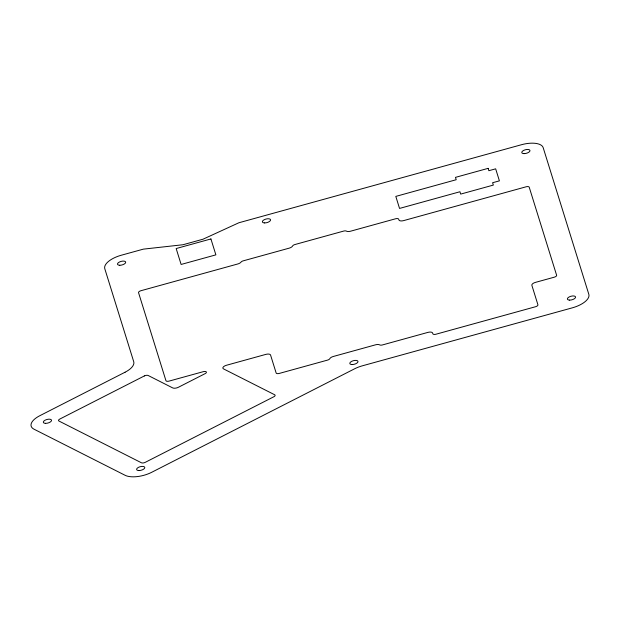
<?xml version="1.0" encoding="UTF-8"?>
<svg xmlns="http://www.w3.org/2000/svg" width="620" height="620" viewBox="0 0 620 620"><rect width="100%" height="100%" fill="white"/><g stroke="black" fill="none" stroke-linecap="round" stroke-linejoin="round"><path stroke-width="0.93" d="M125.054 372.225L39.843 415.695A19.762 8.634 -15 0 0 34.038 429.203L125.124 475.3A19.762 8.634 -15 0 0 151.683 472.3L354.617 368.792A19.762 8.634 -15 0 1 362.429 365.8L572.345 307.83A19.762 8.634 -15 0 0 588.829 294.322L543.19 147.692A19.762 8.634 -15 0 0 521.575 144.7L238.886 222.758L202.988 239.219L183.001 244.737L143.352 249.139L121.272 255.238A19.762 8.634 -15 0 0 104.796 268.747L133.726 361.716A19.762 8.634 -15 0 1 125.054 372.225M144.344 375.945L59.791 419.066A2.868 1.256 -15 0 0 58.954 421.026L141.422 462.776A2.868 1.256 -15 0 0 145.274 462.334L273.854 396.746A2.868 1.256 -15 0 0 274.699 394.785L223.479 368.861A4.301 1.883 -15 0 1 226.447 365.265L265.856 354.384A4.301 1.883 -15 0 1 270.56 355.035L276.148 372.992A2.868 1.256 -15 0 0 279.287 373.426L327.492 360.119A2.868 1.256 -15 0 0 329.817 358.662A4.301 1.883 -15 0 1 333.312 356.477L375.48 344.836A4.301 1.883 -15 0 1 379.68 344.898A2.868 1.256 -15 0 0 382.47 344.937L427.909 332.39A4.301 1.883 -15 0 1 432.613 333.041L432.845 333.785A2.868 1.256 -15 0 0 435.984 334.219L535.525 306.737A2.868 1.256 -15 0 0 537.92 304.776L531.867 285.316A4.301 1.883 -15 0 1 535.455 282.379L554.264 277.187A2.821 1.232 -15 0 0 556.62 275.249L529.216 187.217A2.821 1.232 -15 0 0 526.132 186.791L403.628 220.612A4.301 1.883 -15 0 1 398.924 219.96L398.691 219.217A2.868 1.256 -15 0 0 395.552 218.783L350.618 231.19A4.301 1.883 -15 0 1 346.425 231.128A2.868 1.256 -15 0 0 343.627 231.09L294.926 244.536A2.868 1.256 -15 0 0 292.594 245.993A4.301 1.883 -15 0 1 289.098 248.178L243.242 260.842A2.868 1.256 -15 0 0 241.033 262.097A4.301 1.883 -15 0 1 237.716 263.988L140.942 290.718A2.868 1.256 -15 0 0 138.547 292.679L165.943 380.672A2.868 1.256 -15 0 0 169.074 381.106L203.259 371.675A2.868 1.256 -15 0 1 206.251 371.861A2.868 1.256 -15 0 1 205.135 373.628L178.452 387.244A4.301 1.883 -15 0 1 172.67 387.895L148.196 375.503A2.868 1.256 -15 0 0 144.344 375.945M210.924 238.948L176.165 248.542L181.118 264.453L215.876 254.859L210.924 238.948M488.126 168.353L455.468 177.367L456.204 179.722L395.808 196.4L399.543 208.429L459.939 191.75L460.675 194.107L493.334 185.085L492.598 182.73L499.402 180.854L495.659 168.826L488.854 170.709L488.126 168.353M264.663 222.929A4.239 1.852 -15 0 0 270.584 219.821A4.239 1.852 -15 0 0 264.174 219.744A4.239 1.852 -15 0 0 264.663 222.929M119.776 265.267A4.239 1.852 -15 0 0 125.697 262.159A4.239 1.852 -15 0 0 119.288 262.082A4.239 1.852 -15 0 0 119.776 265.267M45.617 423.359A4.239 1.852 -15 0 0 51.538 420.252A4.239 1.852 -15 0 0 45.128 420.174A4.239 1.852 -15 0 0 45.617 423.359M138.888 470.564A4.239 1.852 -15 0 0 144.801 467.464A4.239 1.852 -15 0 0 138.4 467.387A4.239 1.852 -15 0 0 138.888 470.564M352.083 364.56A4.239 1.852 -15 0 0 358.004 361.46A4.239 1.852 -15 0 0 351.594 361.382A4.239 1.852 -15 0 0 352.083 364.56M569.656 300.119A4.239 1.852 -15 0 0 575.577 297.019A4.239 1.852 -15 0 0 569.168 296.941A4.239 1.852 -15 0 0 569.656 300.119M524.063 153.628A4.239 1.852 -15 0 0 529.984 150.52A4.239 1.852 -15 0 0 523.575 150.443A4.239 1.852 -15 0 0 524.063 153.628"/></g></svg>
